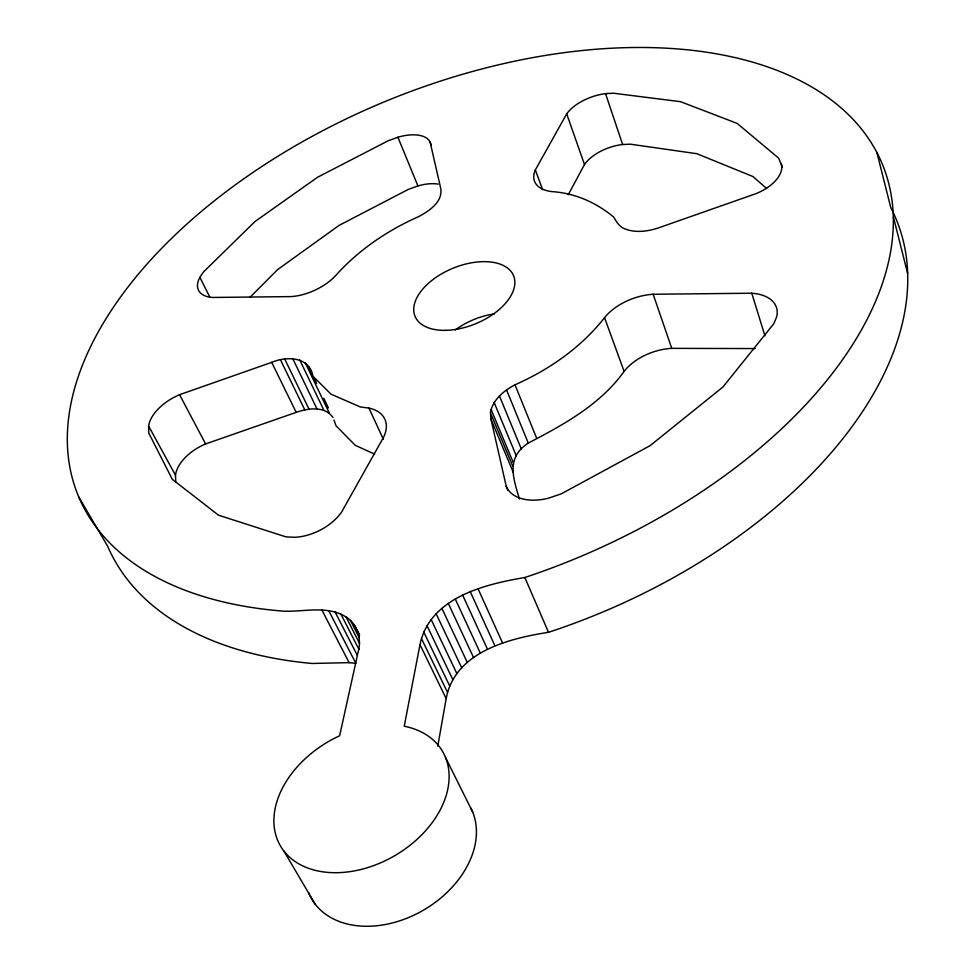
<?xml version="1.0" encoding="UTF-8"?>
<svg xmlns="http://www.w3.org/2000/svg" width="975" height="975" viewBox="0 0 975 975"><rect width="100%" height="100%" fill="white"/><g stroke="black" fill="none" stroke-linecap="round" stroke-linejoin="round"><path stroke-width="1.46" d="M437.763 746.119L446.184 698.624C454.728 651.922 508.926 638.479 548.498 632.312A426.831 251.513 -22.3 0 0 890.797 207.687L876.83 152.295M519.492 499.017C512.826 477.409 506.22 457.324 528.279 443.089C563.733 424.612 600.344 404.649 624.098 371.39A45.362 27.8 -19.2 0 1 671.751 348.367L755.211 348.562M419.993 644.682L404.235 726.217A93.832 65.995 -30.2 0 1 423.832 832.638A93.832 65.995 -30.2 0 1 285.565 853.076A93.832 65.995 -30.2 0 1 339.641 735.759L358.032 652.372C361.908 639.563 357.752 624.329 346.088 617.004C327.649 605.243 304.566 611.837 284.298 611.215A434.947 247.565 -22.4 0 1 197.73 214.524A434.947 247.565 -22.4 0 1 855.757 122.289A434.947 247.565 -22.4 0 1 524.842 577.505C484.66 584.317 429.646 597.553 419.993 644.682L446.184 698.624M490.437 412.791C492.631 399.738 503.929 390.67 514.995 384.796C549.254 369.708 581.417 347.185 604.549 317.655A46.264 27.41 -19.4 0 1 653.165 294.255L751.786 293.219A42.254 25.313 -17.6 0 1 776.612 317.009L773.845 323.651L722.889 387.051L650.045 445.697L561.308 493.813L548.73 498.103A43.436 27.434 -22 0 1 506.244 486.354L490.961 419.128L490.437 412.791L512.704 466.026M568.267 194.707L584.5 164.519A35.441 18.976 -19.5 0 1 622.647 144.532L630.325 144.178L696.857 153.709L752.895 176.524L766.63 188.455M542.648 189.772L535.336 169.918L566.694 113.868A36.063 18.622 -19.7 0 1 605.536 93.649L613.299 93.198L680.587 101.68L737.173 123.411L778.647 158.182L782.255 166.944M209.905 297.314L199.887 277.278L203.629 271.806L254.999 221.532L317.618 177.218L388.172 140.766L397.91 137.256A34.856 17.672 -22.6 0 1 430.158 142.204L431.291 145.019M249.941 297.387L277.656 269.563L339.008 225.444L408.318 189.394L417.922 185.957A34.283 18.038 -22.6 0 1 438.202 184.129M308.856 366.929L311.817 375.082L331.037 394.205L360.263 406.928L368.94 408.098A45.764 27.056 -25.4 0 1 383.833 436.763L341.652 512.009A42.083 25.533 -26.7 0 1 294.523 537.298L285.943 536.859L218.534 515.202L172.283 479.298L148.773 433.071L148.614 426.063A38.903 21.633 -27.5 0 1 179.571 394.704L271.696 362.347C286.041 356.216 308.624 356.302 312.756 375.119M175.756 482.32L175.488 475.239A38.196 21.998 -27.7 0 1 205.615 443.93L296.193 412.364C307.929 408.196 324.76 405.746 332.95 417.458M328.721 610.618L355.887 663.366L349.135 662.647L312.134 663.463A426.831 251.513 -22.3 0 1 107.518 545.988L78.719 496.97M374.583 454.106L355.241 445.307L335.997 425.746L333.974 419.993M283.92 851.09L315.12 904.069M148.614 426.063L175.488 475.239M179.571 394.704L205.615 443.93M321.86 609.972L349.135 662.647M335.107 612.02L357.337 655.358M340.921 614.153L358.946 649.423M350.5 620.527L359.275 637.772M346.088 617.004L359.58 643.5M356.813 629.399L359.519 634.713M354.096 624.682L359.495 635.298M445.526 757.502L472.692 812.065M271.696 362.347L296.193 412.364M280.447 359.763L304.797 409.866M421.395 638.406L447.476 692.335M284.737 359.032L309.026 409.183M292.817 358.739L317.009 408.988M423.772 632.105L449.731 686.034M305.272 362.798L329.367 413.254M299.812 360.019L323.932 410.365M427.074 625.865L452.912 679.794M431.255 619.783L456.946 673.737M314.06 377.849L316.668 383.321M323.834 398.336L328.392 407.903M436.227 613.957L461.772 667.936M441.943 608.473L467.317 662.488M448.293 603.403L473.509 657.467M368.94 408.098L383.407 439.396M455.179 598.821L480.224 652.945M462.503 594.811L487.378 648.997M470.145 591.411L494.861 645.669M478.006 588.681L502.576 643.013M524.842 577.505L548.498 632.312M506.244 486.354L507.999 490.51M491.083 409.415L513.301 462.638M490.961 419.128L513.289 472.436M494.179 402.565L516.263 455.764M499.432 395.911L521.369 449.109M397.91 137.256L417.922 185.957M506.525 389.866L528.279 443.089M514.995 384.796L536.579 438.08M604.549 317.655L624.098 371.39M566.694 113.868L584.5 164.519M653.165 294.255L671.751 348.367M605.536 93.649L622.647 144.532M751.786 293.219L764.924 335.814M893.429 217.132L907.64 273.512M430.158 142.204L440.822 188.772C442.65 202.13 429.158 210.917 418.982 216.474C387.855 230.173 358.642 249.892 335.961 275.267A41.035 21.791 -24.6 0 1 291.196 296.595L212.257 297.46A35.99 18.732 -25.5 0 1 199.887 277.278M535.336 169.918A41.462 22.047 -20.2 0 0 551.765 191.6C574.616 193.001 596.334 202.507 613.799 217.169C616.176 221.398 618.674 225.591 623.013 228.077C634.701 233.525 648.29 231.502 660.063 227.346L756.503 193.464A39.122 21.499 -17.5 0 0 781.438 164.092M470.888 808.129A91.674 66.434 -30.8 0 1 418.397 912.941A91.674 66.434 -30.8 0 1 308.587 892.686M455.349 329.952A52.321 30.481 -22.4 0 1 494.276 313.901M445.624 330.342A53.296 29.981 -22.4 0 0 514.337 278.033A53.296 29.981 -22.4 0 0 432.912 279.618A53.296 29.981 -22.4 0 0 445.624 330.342"/></g></svg>
